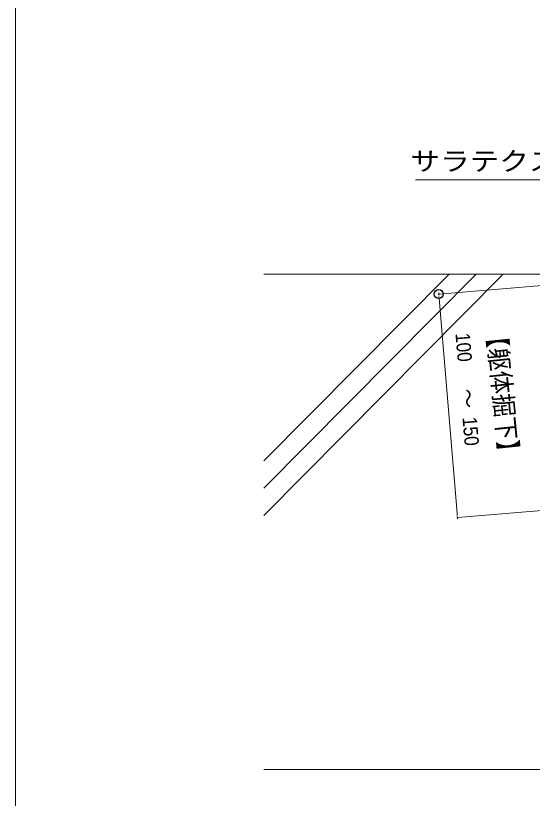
# Model space of a CAD drawing. Units: millimetres, scale not verified. Extents: x -829 to 829, y -160 to 161.
# Drawn here: x -408.6 to -351.2, y -13.9 to 73 of the extents above; entities that cross this region are included whole.
import ezdxf
from ezdxf.enums import TextEntityAlignment as Align

# ---------------------------------------------------------------- set-up
doc = ezdxf.new("R2010")
doc.units = ezdxf.units.MM
doc.header["$LTSCALE"] = 2
doc.header["$PDMODE"] = 32
doc.header["$PDSIZE"] = 1
for name, color, linetype, lineweight in [('0-0_一般', 4, 'Continuous', 9), ('0-4_寸法', 7, 'Continuous', 9), ('0-5_0', 7, 'Continuous', 9), ('0-7_文字', 4, 'Continuous', 9)]:
    doc.layers.add(name, color=color, linetype=linetype, lineweight=lineweight)
doc.layers.add('0-6_Defpoints', color=7, linetype='Continuous')
doc.styles.add('Osaka', font='')
doc.styles.add('ＭＳ ゴシック', font='')
doc.styles.get('Osaka').set_extended_font_data('Osaka')
doc.styles.get('ＭＳ ゴシック').set_extended_font_data('MS Gothic')

# ---------------------------------------------------------------- blocks, each defined once
blk = doc.blocks.new('_DOT')
at = {"layer": '0-5_0'}
for p, q in [((-1, 0), (-2, 0)), ((-0.5, 0), (0.5, 0))]:
    blk.add_line(p, q, dxfattribs=at)

msp = doc.modelspace()

# ---------------------------------------------------------------- linework, layer by layer
at = {"layer": '0-0_一般', "color": 1}
for p, q in [((-380.997, 44.262), (-335.197, 44.262)), ((-380.997, -10.738), (-20.197, -10.738))]:
    msp.add_line(p, q, dxfattribs=at)
at = {"layer": '0-0_一般', "color": 7}
for p, q in [((-357.424, 44.262), (-380.997, 20.505)), ((-354.424, 44.262), (-380.997, 17.481)), ((-360.445, 44.241), (-380.997, 23.528))]:
    msp.add_line(p, q, dxfattribs=at)
at = {"layer": '0-0_一般', "color": 5}
msp.add_lwpolyline([(-408.572, 112.5), (-8.572, 112.5), (-8.572, -147.5), (-408.572, -147.5)], close=True, dxfattribs=at)
at = {"layer": '0-4_寸法'}
for p, q in [((-335.197, 44.262), (-361.573, 42.064)), ((-359.546, 17.735), (-361.532, 41.565)), ((-333.128, 19.434), (-359.504, 17.236))]:
    msp.add_line(p, q, dxfattribs=at)
at = {"layer": '0-6_Defpoints'}
msp.add_point((-361.573, 42.064), dxfattribs=at)
at = {"layer": '0-7_文字'}
msp.add_line((-336.208, 54.758), (-364.163, 54.758), dxfattribs=at)

# ---------------------------------------------------------------- block references
at = {"layer": '0-4_寸法', "xscale": 0.2503723, "yscale": 0.2503723}
for p, rotation in [((-361.573, 42.064), 94.76364), ((-359.504, 17.236), 274.76364)]:
    msp.add_blockref('_DOT', p, dxfattribs=dict(at, rotation=rotation))

# ---------------------------------------------------------------- texts
at = {"layer": '0-0_一般', "color": 7, "style": 'ＭＳ ゴシック', "width": 0.9}
msp.add_text('【躯体掘下】', height=2.097, rotation=275.809, dxfattribs=at).set_placement((-356.92, 38.506), align=Align.BOTTOM_LEFT)
at = {"layer": '0-4_寸法', "style": 'Osaka', "width": 0.9}
for s, p in [('100', (-360.202, 37.645)), ('150', (-359.424, 28.314))]:
    msp.add_text(s, height=1.598, rotation=274.764, dxfattribs=at).set_placement(p, align=Align.BOTTOM_LEFT)
at = {"layer": '0-4_寸法', "style": 'Osaka'}
msp.add_text('～', height=1.598, rotation=274.764, dxfattribs=at).set_placement((-359.686, 31.462), align=Align.BOTTOM_LEFT)
at = {"layer": '0-7_文字', "style": 'ＭＳ ゴシック', "width": 1.15}
msp.add_text('サラテクス5×45(SUS)', height=2.097, dxfattribs=at).set_placement((-364.711, 55.147), align=Align.BOTTOM_LEFT)

doc.saveas('drawing.dxf')
